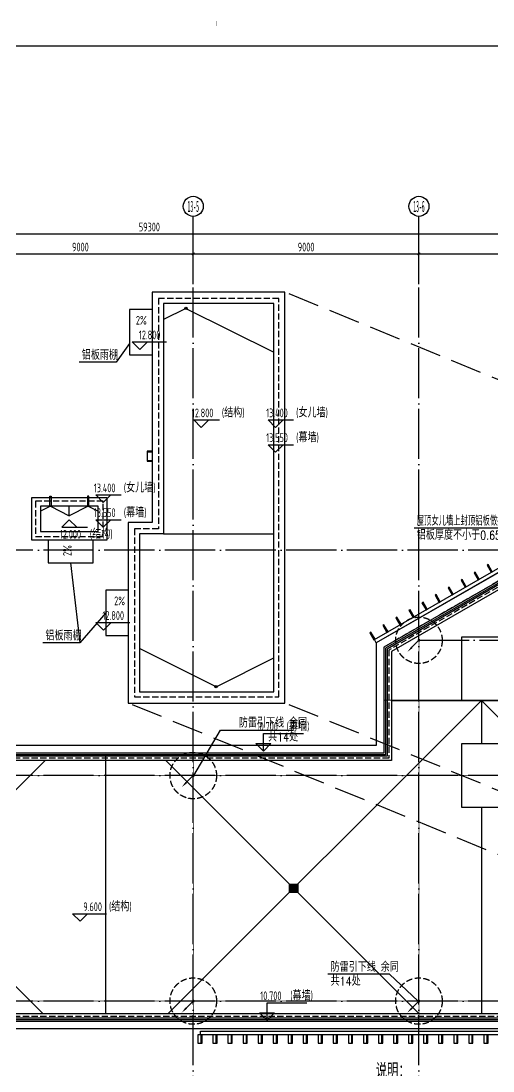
# Model space of a CAD drawing. Extents: x -228436 to 663611, y -207485 to 163917.
# Drawn here: x 486927 to 505747, y 122010 to 163917 of the extents above; entities that cross this region are included whole.
import ezdxf
from ezdxf.enums import TextEntityAlignment as Align

# ---------------------------------------------------------------- set-up
doc = ezdxf.new("R2010")
doc.units = 0
doc.header["$LTSCALE"] = 1000
for name, pattern in [('DASH', [0.35, 0.25, -0.1]), ('X-104 13#平面$0$109 3#平面$0$DASH', [0.35, 0.25, -0.1]), ('X-104 13#平面$0$DASH', [0.35, 0.25, -0.1]), ('X-104 13#平面$0$DOTE', [2.42, 2, -0.2, 0.02, -0.2])]:
    doc.linetypes.add(name, pattern=pattern)
doc.layers.get('0').update_dxf_attribs({"linetype": 'CONTINUOUS'})
doc.layers.get('Defpoints').update_dxf_attribs({"linetype": 'CONTINUOUS'})
for name, color, linetype in [('104 13#平面$0$6007--X-2#3#$0$STAIR', 5, 'CONTINUOUS'), ('13#楼幕墙$0$A-C_玻璃幕墙', 8, 'CONTINUOUS'), ('13#楼幕墙$0$D-铝板', 8, 'CONTINUOUS'), ('AXIS_TEXT', 7, 'CONTINUOUS'), ('LIGHTNING_DIM', 80, 'CONTINUOUS'), ('LWIRE', 80, 'CONTINUOUS'), ('TEL_LEAD', 3, 'CONTINUOUS'), ('TEL_TEXT', 7, 'CONTINUOUS'), ('WIRE-避雷', 130, 'CONTINUOUS'), ('X-104 13#平面$0$00-基础条件', 4, 'CONTINUOUS'), ('X-104 13#平面$0$01-标注_标高', 8, 'CONTINUOUS'), ('X-104 13#平面$0$01-标注_符号', 8, 'CONTINUOUS'), ('X-104 13#平面$0$01-标注_轴线坐标', 8, 'CONTINUOUS'), ('X-104 13#平面$0$02-TEXT_标注', 8, 'CONTINUOUS'), ('X-104 13#平面$0$02-TEXT_轴号', 7, 'CONTINUOUS'), ('X-104 13#平面$0$A-E_栏杆', 8, 'CONTINUOUS'), ('X-104 13#平面$0$A-O_分水线', 8, 'CONTINUOUS'), ('X-104 13#平面$0$A-O_屋面', 8, 'CONTINUOUS'), ('X-104 13#平面$0$A-SUR_保温', 8, 'CONTINUOUS'), ('X-104 13#平面$0$A-TECH_结构', 8, 'CONTINUOUS'), ('X-104 13#平面$0$A_AXIS-轴线', 8, 'X-104 13#平面$0$DOTE'), ('X-104 13#平面$0$X-104 13#平面$0$A-TECH_结构', 21, 'CONTINUOUS')]:
    doc.layers.add(name, color=color, linetype=linetype)
doc.layers.add('X-104 13#平面$0$04-不打印_辅助线', color=8, linetype='CONTINUOUS', plot=False)
doc.styles.add('_TEL_DIM', font='ROMANS2', dxfattribs={"width": 0.8, "height": 3.5, "bigfont": 'HZDF2'})
doc.styles.add('COMPLEX', font='COMPLEX')
doc.styles.get("Standard").update_dxf_attribs({"font": 'GBENOR', "bigfont": 'GBCBIG'})
doc.styles.add('X-104 13#平面$0$_TCH_AXIS', font='STXIHEI.TTF', dxfattribs={"width": 0.75})
doc.styles.add('X-104 13#平面$0$_TCH_DIM', font='ros1.shx', dxfattribs={"width": 0.8, "bigfont": 'jd.shx'})
doc.styles.add('X-104 13#平面$0$_TCH_DIM_T3', font='ros1.shx', dxfattribs={"width": 0.8, "bigfont": 'jd.shx'})
doc.dimstyles.new('X-104 13#平面$0$_TCH_ARCH&&100', dxfattribs={"dimtxt": 350, "dimasz": 100, "dimexe": 250, "dimexo": 300, "dimgap": 100, "dimtad": 1, "dimdec": 0, "dimzin": 0, "dimdsep": 46, "dimtxsty": 'X-104 13#平面$0$_TCH_DIM_T3', "dimblk": 'X-104 13#平面$0$_ArchTick', "dimcen": 0.09, "dimclrt": 7, "dimazin": 2, "dimtfac": 1, "dimtdec": 0, "dimtix": 1, "dimtmove": 2, "dimatfit": 3, "dimfxl": 0, "dimtolj": 1, "dimtzin": 0, "dimarcsym": 0})

# ---------------------------------------------------------------- blocks, each defined once
blk = doc.blocks.new('图框-A1')
for points, const_width in [([(0, 0), (841, 0), (841, 594), (0, 594)], 0.05), ([(766, 584), (25, 584), (25, 10), (766, 10)], 0.5)]:
    blk.add_lwpolyline(points, close=True, dxfattribs=dict(const_width=const_width))
at = {"const_width": 0.05}
blk.add_lwpolyline([(420.5, 594), (420.5, 592)], dxfattribs=at)
blk = doc.blocks.new('_AXISO')
blk.add_circle((0, 0), 0.5)
at = {"layer": 'AXIS_TEXT', "style": 'COMPLEX', "width": 1.041667}
blk.add_attdef('A', text='', height=0.56, dxfattribs=at).set_placement((-0.25, -0.28), (0.25, -0.28), align=Align.FIT)
blk = doc.blocks.new('X-104 13#平面$0$_ArchTick')
at = {"color": 0, "linetype": 'ByBlock', "const_width": 0.4}
blk.add_lwpolyline([(-0.5, -0.5), (0.5, 0.5)], dxfattribs=at)
blk = doc.blocks.new('*D807')
at = {"layer": 'Defpoints', "color": 0}
for p in [(58400, 30620), (-900, 28620), (58400, 28620)]:
    blk.add_point(p, dxfattribs=at)
at = {"layer": 'X-104 13#平面$0$01-标注_轴线坐标', "color": 0, "lineweight": -2}
for p, q in [((-900, 28920), (-900, 30870)), ((-900, 30620), (58400, 30620)), ((58400, 28920), (58400, 30870))]:
    blk.add_line(p, q, dxfattribs=at)
at = {"layer": 'X-104 13#平面$0$01-标注_轴线坐标', "color": 0, "lineweight": -2, "xscale": 100, "yscale": 100, "zscale": 100, "rotation": 180}
blk.add_blockref('X-104 13#平面$0$_ArchTick', (-900, 30620), dxfattribs=at)
at = {"layer": 'X-104 13#平面$0$01-标注_轴线坐标', "color": 0, "lineweight": -2, "xscale": 100, "yscale": 100, "zscale": 100}
blk.add_blockref('X-104 13#平面$0$_ArchTick', (58400, 30620), dxfattribs=at)
at = {"layer": 'X-104 13#平面$0$01-标注_轴线坐标', "color": 7, "insert": (28750, 30895), "char_height": 350, "attachment_point": 5, "style": 'X-104 13#平面$0$_TCH_DIM_T3'}
blk.add_mtext('\\A1;59300', dxfattribs=at)
blk = doc.blocks.new('*D812')
at = {"layer": 'Defpoints', "color": 0}
for p in [(30500, 29820), (21500, 28620), (30500, 28620)]:
    blk.add_point(p, dxfattribs=at)
at = {"layer": 'X-104 13#平面$0$01-标注_轴线坐标', "color": 0, "lineweight": -2}
for p, q in [((21500, 28920), (21500, 30070)), ((21500, 29820), (30500, 29820)), ((30500, 28920), (30500, 30070))]:
    blk.add_line(p, q, dxfattribs=at)
at = {"layer": 'X-104 13#平面$0$01-标注_轴线坐标', "color": 0, "lineweight": -2, "xscale": 100, "yscale": 100, "zscale": 100, "rotation": 180}
blk.add_blockref('X-104 13#平面$0$_ArchTick', (21500, 29820), dxfattribs=at)
at = {"layer": 'X-104 13#平面$0$01-标注_轴线坐标', "color": 0, "lineweight": -2, "xscale": 100, "yscale": 100, "zscale": 100}
blk.add_blockref('X-104 13#平面$0$_ArchTick', (30500, 29820), dxfattribs=at)
at = {"layer": 'X-104 13#平面$0$01-标注_轴线坐标', "color": 7, "insert": (26000, 30095), "char_height": 350, "attachment_point": 5, "style": 'X-104 13#平面$0$_TCH_DIM_T3'}
blk.add_mtext('\\A1;9000', dxfattribs=at)
blk = doc.blocks.new('*D813')
at = {"layer": 'Defpoints', "color": 0}
for p in [(39500, 29820), (30500, 28620), (39500, 28620)]:
    blk.add_point(p, dxfattribs=at)
at = {"layer": 'X-104 13#平面$0$01-标注_轴线坐标', "color": 0, "lineweight": -2}
for p, q in [((30500, 28920), (30500, 30070)), ((30500, 29820), (39500, 29820)), ((39500, 28920), (39500, 30070))]:
    blk.add_line(p, q, dxfattribs=at)
at = {"layer": 'X-104 13#平面$0$01-标注_轴线坐标', "color": 0, "lineweight": -2, "xscale": 100, "yscale": 100, "zscale": 100, "rotation": 180}
blk.add_blockref('X-104 13#平面$0$_ArchTick', (30500, 29820), dxfattribs=at)
at = {"layer": 'X-104 13#平面$0$01-标注_轴线坐标', "color": 0, "lineweight": -2, "xscale": 100, "yscale": 100, "zscale": 100}
blk.add_blockref('X-104 13#平面$0$_ArchTick', (39500, 29820), dxfattribs=at)
at = {"layer": 'X-104 13#平面$0$01-标注_轴线坐标', "color": 7, "insert": (35000, 30095), "char_height": 350, "attachment_point": 5, "style": 'X-104 13#平面$0$_TCH_DIM_T3'}
blk.add_mtext('\\A1;9000', dxfattribs=at)
blk = doc.blocks.new('*D814')
at = {"layer": 'Defpoints', "color": 0}
for p in [(48500, 29820), (39500, 28620), (48500, 28620)]:
    blk.add_point(p, dxfattribs=at)
at = {"layer": 'X-104 13#平面$0$01-标注_轴线坐标', "color": 0, "lineweight": -2}
for p, q in [((39500, 28920), (39500, 30070)), ((39500, 29820), (48500, 29820)), ((48500, 28920), (48500, 30070))]:
    blk.add_line(p, q, dxfattribs=at)
at = {"layer": 'X-104 13#平面$0$01-标注_轴线坐标', "color": 0, "lineweight": -2, "xscale": 100, "yscale": 100, "zscale": 100, "rotation": 180}
blk.add_blockref('X-104 13#平面$0$_ArchTick', (39500, 29820), dxfattribs=at)
at = {"layer": 'X-104 13#平面$0$01-标注_轴线坐标', "color": 0, "lineweight": -2, "xscale": 100, "yscale": 100, "zscale": 100}
blk.add_blockref('X-104 13#平面$0$_ArchTick', (48500, 29820), dxfattribs=at)
at = {"layer": 'X-104 13#平面$0$01-标注_轴线坐标', "color": 7, "insert": (44000, 30095), "char_height": 350, "attachment_point": 5, "style": 'X-104 13#平面$0$_TCH_DIM_T3'}
blk.add_mtext('\\A1;9000', dxfattribs=at)
blk = doc.blocks.new('13#楼幕墙$0$leileilei')
for p, q in [((120, 325), (0, 325)), ((0, 325), (0, 0)), ((0, 0), (120, 0)), ((120, 325), (120, 0)), ((170, 325), (120, 325)), ((120, 0), (170, 0)), ((170, 0), (170, 325))]:
    blk.add_line(p, q)
blk = doc.blocks.new('13#楼幕墙$0$ccdididi')
blk.add_lwpolyline([(50, 325), (0, 325), (0, 0), (50, 0)], close=True)
blk = doc.blocks.new('13#楼幕墙')
at = {"layer": '13#楼幕墙$0$A-C_玻璃幕墙'}
for p, q in [((53305, 148035), (37800, 139100)), ((37800, 139100), (37800, 135000)), ((37800, 135000), (12500, 135000)), ((22100, 123700), (58400, 123700))]:
    blk.add_line(p, q, dxfattribs=at)
at = {"layer": '13#楼幕墙$0$D-铝板'}
for points in [[(37725, 139230), (53321, 148217), (53305, 148035), (37800, 139100)], [(58790, 123450), (30785, 123450), (30785, 123600), (58640, 123600)]]:
    blk.add_lwpolyline(points, close=True, dxfattribs=at)
at = {"layer": '13#楼幕墙$0$D-铝板', "rotation": 29.95337307636523}
for p in [(42382, 141914), (41863, 141614), (40823, 141015), (41343, 141315), (40303, 140715), (39263, 140116), (39783, 140416), (38743, 139817), (38224, 139517), (37704, 139218)]:
    blk.add_blockref('13#楼幕墙$0$ccdididi', p, dxfattribs=at)
at = {"layer": '13#楼幕墙$0$D-铝板'}
for p in [(30685, 123125), (31285, 123125), (31885, 123125), (32485, 123125), (33085, 123125), (33685, 123125), (34285, 123125), (34885, 123125), (35485, 123125), (36085, 123125), (36685, 123125), (37285, 123125), (37885, 123125), (38485, 123125), (39085, 123125), (39685, 123125), (40285, 123125), (40885, 123125), (41485, 123125), (42085, 123125)]:
    blk.add_blockref('13#楼幕墙$0$leileilei', p, dxfattribs=at)
blk = doc.blocks.new('X-104 13#平面$0$ys')
for p, q in [((32900, 7500), (35700, 7500)), ((36500, 7500), (36500, 5765)), ((21500, 5311), (21500, -5000)), ((36500, 3240), (36500, -5000))]:
    blk.add_line(p, q)
for points in [[(24000, -5000), (36500, 7500)], [(38235, 5765), (36500, 7500)], [(7400, -6600), (19100, 5100)], [(19000, -5000), (8900, 5100)], [(34000, -5000), (23900, 5100)]]:
    blk.add_lwpolyline(points)
blk = doc.blocks.new('X-104 13#平面$0$jtkjuyriuy')
h = blk.add_hatch()
h.set_pattern_fill('ANSI31', color=8, scale=30, angle=45)
h.set_pattern_definition([(90, (0, 0), (-47.625, 1e-14), [])])
h.paths.add_polyline_path([(-138, 138), (138, 138), (138, -138), (-138, -138)])
for points in [[(-168, 168), (168, 168), (168, -168), (-168, -168)], [(-138, 138), (138, 138), (138, -138), (-138, -138)]]:
    blk.add_lwpolyline(points, close=True)
at = {"layer": 'X-104 13#平面$0$04-不打印_辅助线'}
for p, q in [((-168, 0), (168, 0)), ((0, 168), (0, -168))]:
    blk.add_line(p, q, dxfattribs=at)
blk = doc.blocks.new('X-104 13#平面$0$A$C45D52E12')
at = {"layer": 'X-104 13#平面$0$X-104 13#平面$0$A-TECH_结构'}
blk.add_lwpolyline([(58300, -18800), (58300, 820), (53473, 4870), (38300, -3873), (38300, -8100), (12610, -8100), (4602, -2800), (-400, -2800), (-400, -20400), (22000, -20400), (22000, -18800)], close=True, dxfattribs=at)
blk = doc.blocks.new('$TelecSys$00000080')
for p, q in [((-0.7, -0.7), (0, 0)), ((0.1, 0.1), (0.1, 0.1)), ((-0.1, -0.1), (-0.1, -0.1))]:
    blk.add_line(p, q)
at = {"const_width": 0.142}
blk.add_lwpolyline([(0.07, 0, 1), (-0.07, 0, 1)], format="xyb", close=True, dxfattribs=at)
blk.add_solid([(-0.63, -0.77), (-0.77, -0.63), (-1.15, -1.15)])
at = {"width": 0.8, "flags": 9}
blk.add_attdef('A', (0, 0), '', height=0.00002, rotation=180, dxfattribs=at)
blk = doc.blocks.new('X-104 13#平面$0$zzzzx')
at = {"layer": 'X-104 13#平面$0$01-标注_轴线坐标'}
for p, q in [((30500, 28620.3), (30500, 31320.3)), ((39500, 28620.3), (39500, 31320.3))]:
    blk.add_line(p, q, dxfattribs=at)
at = {"layer": 'X-104 13#平面$0$A_AXIS-轴线', "linetype": 'X-104 13#平面$0$DOTE'}
for p, q in [((30500, -7401), (30500, 28620.3)), ((39500, -7401), (39500, 28620.3)), ((60408.4, 18000), (-2925, 18000)), ((60408.4, 9000), (-2925, 9000)), ((60408.4, 0), (-2925, 0))]:
    blk.add_line(p, q, dxfattribs=at)
at = {"layer": 'X-104 13#平面$0$01-标注_轴线坐标'}
ref = blk.add_blockref('_AXISO', (30500, 31720.3), dxfattribs=dict(at, xscale=800, yscale=800, zscale=800))
ref.add_attrib('A', '13-5', dxfattribs={"layer": 'X-104 13#平面$0$02-TEXT_轴号', "height": 452.55, "style": 'X-104 13#平面$0$_TCH_AXIS', "width": 0.499498}).set_placement((30273.7, 31494), (30726.3, 31494), align=Align.FIT)
ref = blk.add_blockref('_AXISO', (39500, 31720.3), dxfattribs=dict(at, xscale=800, yscale=800, zscale=800))
ref.add_attrib('A', '13-6', dxfattribs={"layer": 'X-104 13#平面$0$02-TEXT_轴号', "height": 452.55, "style": 'X-104 13#平面$0$_TCH_AXIS', "width": 0.499498}).set_placement((39273.7, 31494), (39726.3, 31494), align=Align.FIT)
for p1, p2, distance, text, picture, middle in [((-900, 28620.3), (58400, 28620.3), 2000, '59300', '*D807', (28750, 30895.3)), ((21500, 28620.3), (30500, 28620.3), 1200, '9000', '*D812', (26000, 30095.3)), ((30500, 28620.3), (39500, 28620.3), 1200, '9000', '*D813', (35000, 30095.3)), ((39500, 28620.3), (48500, 28620.3), 1200, '9000', '*D814', (44000, 30095.3))]:
    dim = blk.add_aligned_dim(p1=p1, p2=p2, distance=distance, text=text, dimstyle='X-104 13#平面$0$_TCH_ARCH&&100', dxfattribs=at)
    dim.commit()
    dim.dimension.update_dxf_attribs({"geometry": picture, "text_midpoint": middle})
blk = doc.blocks.new('X-104 13#平面')
at = {"color": 8, "linetype": 'X-104 13#平面$0$109 3#平面$0$DASH'}
for points in [[(33908.2, 136947.4), (33908.2, 152847.4), (29108.2, 152847.4), (29108.2, 143647.4), (28158.6, 143647.4), (28158.6, 136947.4)], [(24208.2, 143347.4), (26908.2, 143347.4), (26908.2, 144747.4), (24208.2, 144747.4)]]:
    blk.add_lwpolyline(points, close=True, dxfattribs=at)
at = {"layer": 'X-104 13#平面$0$00-基础条件'}
for points in [[(41200, 139325), (41200, 136800), (45370, 136800), (45370, 139325), (41200, 139325)], [(41200, 135065), (41200, 132540), (45370, 132540), (45370, 135065), (41200, 135065)]]:
    blk.add_lwpolyline(points, dxfattribs=at)
at = {"layer": 'X-104 13#平面$0$01-标注_标高'}
for p, q in [((28370, 150809), (28070, 151109)), ((28070, 151109), (29426.6, 151109)), ((28370, 150809), (28670, 151109)), ((30819.6, 147696), (30519.6, 147996)), ((30519.6, 147996), (31540.8, 147996)), ((30819.6, 147696), (31119.6, 147996)), ((33781.8, 147696), (33481.8, 147996)), ((33481.8, 147996), (34503.1, 147996)), ((33781.8, 147696), (34081.8, 147996)), ((33781.8, 146707.8), (33481.8, 147007.8)), ((33481.8, 147007.8), (34503.1, 147007.8)), ((33781.8, 146707.8), (34081.8, 147007.8)), ((26909.7, 144701.2), (26609.7, 145001.2)), ((26609.7, 145001.2), (27630.9, 145001.2)), ((26909.7, 144701.2), (27209.7, 145001.2)), ((25557, 144014.1), (25257, 143714.1)), ((25557, 144014.1), (25857, 143714.1)), ((26909.7, 143713), (26609.7, 144013)), ((26609.7, 144013), (27630.9, 144013)), ((26909.7, 143713), (27209.7, 144013)), ((25257, 143714.1), (26278.3, 143714.1)), ((26920.5, 139609), (26620.5, 139909)), ((26620.5, 139909), (27977, 139909)), ((26920.5, 139609), (27220.5, 139909)), ((33299.5, 134780.1), (33299.5, 135480.1)), ((33299.5, 135480.1), (34890.8, 135480.1)), ((33299.5, 134780.1), (32999.5, 135080.1)), ((32999.5, 135080.1), (33599.5, 135080.1)), ((33299.5, 134780.1), (33599.5, 135080.1)), ((25983.8, 127985.9), (25683.8, 128285.9)), ((25683.8, 128285.9), (27040.3, 128285.9)), ((25983.8, 127985.9), (26283.8, 128285.9)), ((33441.7, 124032), (33441.7, 124732)), ((33441.7, 124732), (35032.9, 124732)), ((33441.7, 124032), (33141.7, 124332)), ((33141.7, 124332), (33741.7, 124332)), ((33441.7, 124032), (33741.7, 124332))]:
    blk.add_line(p, q, dxfattribs=at)
at = {"layer": 'X-104 13#平面$0$01-标注_符号'}
for p, q in [((27958.2, 151045.6), (27420.7, 150295.5)), ((27420.7, 150295.5), (25950.5, 150295.5)), ((25608.2, 142297.4), (25971.2, 139095.5)), ((27008.6, 140297.4), (25971.2, 139095.5)), ((25971.2, 139095.5), (24500.9, 139095.5))]:
    blk.add_line(p, q, dxfattribs=at)
for points in [[(28723.9, 151694.2, 0, 0, 0), (28409, 151694.2, 80, 0, 0), (28109, 151694.2, 0, 0, 0)], [(25755.2, 142981.3, 0, 0, 0), (25755.2, 142856.4, 80, 0, 0), (25755.2, 142556.4, 0, 0, 0)], [(27942.2, 140494.2, 0, 0, 0), (27459.5, 140494.2, 80, 0, 0), (27159.5, 140494.2, 0, 0, 0)]]:
    blk.add_lwpolyline(points, format="xyseb", dxfattribs=at)
at = {"layer": 'X-104 13#平面$0$02-TEXT_标注', "linetype": 'X-104 13#平面$0$DASH', "ltscale": 5}
for points in [[(58150, 143250), (34158.2, 153097.4)], [(51900.4, 126850), (27908.6, 136697.4)], [(58150, 126850), (34158.2, 136697.4)]]:
    blk.add_lwpolyline(points, dxfattribs=at)
at = {"layer": 'X-104 13#平面$0$A-E_栏杆'}
for p, q in [((53253.8, 147595), (38170, 138886.4)), ((53247.5, 147522.1), (38230, 138851.7)), ((38170, 138886.4), (38170, 134630)), ((38230, 138851.7), (38230, 134570)), ((38230, 134570), (12370.6, 134570)), ((38170, 134630), (12388.6, 134630)), ((21670, 124130), (57970, 124130)), ((21730, 124070), (58030, 124070))]:
    blk.add_line(p, q, dxfattribs=at)
at = {"layer": 'X-104 13#平面$0$A-O_分水线'}
for p, q in [((30208.2, 152447.4), (29308.2, 151997.4)), ((30208.2, 152447.4), (33708.2, 150697.4)), ((24808.2, 144547.4), (24408.2, 144347.4)), ((24808.2, 144547.4), (25558.2, 144172.4)), ((26308.2, 144547.4), (25558.2, 144172.4)), ((25558.2, 144172.4), (25558.2, 144547.4)), ((26308.2, 144547.4), (26708.2, 144347.4)), ((31408.2, 137347.4), (28358.6, 138872.1)), ((31408.2, 137347.4), (33708.2, 138497.4))]:
    blk.add_line(p, q, dxfattribs=at)
for points in [[(24833.2, 144947.4), (24833.2, 144547.4), (24783.2, 144547.4), (24783.2, 144947.4)], [(26283.2, 144947.4), (26283.2, 144547.4), (26333.2, 144547.4), (26333.2, 144947.4)]]:
    blk.add_lwpolyline(points, close=True, dxfattribs=at)
blk.add_lwpolyline([(29308.2, 143447.4), (33708.2, 143447.4)], dxfattribs=at)
for centre in [(30208.2, 152447.4), (31408.2, 137347.4)]:
    blk.add_circle(centre, 50, dxfattribs=at)
at = {"layer": 'X-104 13#平面$0$A-O_屋面'}
for points in [[(33708.2, 137147.4), (33708.2, 152647.4), (29308.2, 152647.4), (29308.2, 143447.4), (28358.6, 143447.4), (28358.6, 137147.4)], [(58400, 123700), (58400, 143760), (53305, 148035), (37800, 139100), (37800, 135000), (12500, 135000), (4492.6, 140300), (-900, 140300), (-900, 122100), (22100, 122100), (22100, 123700)], [(26708.2, 144547.4), (24408.2, 144547.4), (24408.2, 143547.4), (26708.2, 143547.4)]]:
    blk.add_lwpolyline(points, close=True, dxfattribs=at)
blk.add_lwpolyline([(57800, 143250), (57800, 143480.2), (53240.9, 147305.6), (38400, 138753.3), (38400, 134400), (12319.4, 134400), (4312, 139700), (-300, 139700), (-300, 122700), (21500, 122700), (21500, 124300), (57800, 124300), (57800, 126850)], dxfattribs=at)
at = {"layer": 'X-104 13#平面$0$A-SUR_保温'}
for points in [[(34158.2, 136697.4), (34158.2, 153097.4), (28858.2, 153097.4), (28858.2, 143897.4), (27908.6, 143897.4), (27908.6, 136697.4)], [(24058.2, 144897.4), (27058.2, 144897.4), (27058.2, 143197.4), (24058.2, 143197.4)], [(26508.2, 143197.4), (24708.2, 143197.4), (24708.2, 142297.4), (26508.2, 142297.4)]]:
    blk.add_lwpolyline(points, close=True, dxfattribs=at)
for points in [[(28858.2, 152397.4), (27958.2, 152397.4), (27958.2, 150597.4), (28858.2, 150597.4)], [(27908.6, 141197.4), (27008.6, 141197.4), (27008.6, 139397.4), (27908.6, 139397.4)]]:
    blk.add_lwpolyline(points, dxfattribs=at)
at = {"layer": 'X-104 13#平面$0$A-TECH_结构', "linetype": 'X-104 13#平面$0$DASH'}
blk.add_lwpolyline([(58100, 124000), (58100, 143620), (53261.3, 147680.2), (38100, 138926.8), (38100, 134700), (12409.7, 134700), (4402.3, 140000), (-600, 140000), (-600, 122400), (21800, 122400), (21800, 124000)], close=True, dxfattribs=at)
blk.add_lwpolyline([(57900, 143526.7), (53240, 147436.9), (38300, 138811.3), (38300, 134500), (12349.5, 134500), (4342.1, 139800), (-400, 139800), (-400, 122600), (21600, 122600), (21600, 124200), (57900, 124200), (57900, 143526.7)], dxfattribs=at)
at = {"layer": 'X-104 13#平面$0$A_AXIS-轴线', "linetype": 'X-104 13#平面$0$DOTE'}
blk.add_line((39500, 139200), (60408.4, 139200), dxfattribs=at)
at = {"xscale": 100, "yscale": 100, "zscale": 100}
blk.add_blockref('图框-A1', (-10634.5, 104514.8), dxfattribs=at)
for name, p in [('X-104 13#平面$0$zzzzx', (0, 124800)), ('X-104 13#平面$0$A$C45D52E12', (-200, 142800))]:
    blk.add_blockref(name, p)
at = {"layer": 'X-104 13#平面$0$A-O_分水线'}
for name, p in [('X-104 13#平面$0$ys', (5500, 129300)), ('X-104 13#平面$0$jtkjuyriuy', (34500, 129300))]:
    blk.add_blockref(name, p, dxfattribs=at)
at = {"layer": 'X-104 13#平面$0$A-TECH_结构'}
blk.add_blockref('13#楼幕墙', (0, 0), dxfattribs=at)
at = {"layer": 'X-104 13#平面$0$01-标注_标高', "color": 7, "style": 'X-104 13#平面$0$_TCH_DIM'}
for s, height, width, p in [('12.800', 350, 0.64, (28329.9, 151214)), ('12.800', 350, 0.64, (30444.2, 148101)), ('(结构)', 347.29, 0.8, (31640.8, 148101)), ('13.400', 350, 0.64, (33406.5, 148101)), ('(女儿墙)', 347.29, 0.8, (34603.1, 148101)), ('13.550', 350, 0.64, (33406.5, 147112.8)), ('(幕墙)', 347.29, 0.8, (34603.1, 147112.8)), ('13.400', 350, 0.64, (26534.3, 145106.2)), ('(女儿墙)', 347.29, 0.8, (27730.9, 145106.2)), ('13.550', 350, 0.64, (26534.3, 144118)), ('(幕墙)', 347.29, 0.8, (27730.9, 144118)), ('12.000', 350, 0.64, (25181.6, 143259.1)), ('(结构)', 347.29, 0.8, (26378.3, 143259.1)), ('12.800', 350, 0.64, (26880.4, 140014)), ('10.700', 350, 0.64, (33029.3, 135585.1)), ('(幕墙)', 347.29, 0.8, (34226, 135585.1)), ('9.600', 350, 0.64, (26114.3, 128390.9)), ('(结构)', 347.29, 0.8, (27140.3, 128390.9)), ('10.700', 350, 0.64, (33171.4, 124837)), ('(幕墙)', 347.29, 0.8, (34368.1, 124837))]:
    blk.add_text(s, height=height, dxfattribs=dict(at, width=width)).set_placement(p)
at = {"layer": 'X-104 13#平面$0$01-标注_符号', "color": 7, "style": 'X-104 13#平面$0$_TCH_DIM'}
for s, height, width, p in [('2%', 350, 0.64, (28213.8, 151799.2)), ('铝板雨棚', 347.29, 0.8, (26055.5, 150400.5)), ('2%', 350, 0.64, (27348.1, 140599.2)), ('铝板雨棚', 347.29, 0.8, (24605.9, 139200.5))]:
    blk.add_text(s, height=height, dxfattribs=dict(at, width=width)).set_placement(p)
at = {"layer": 'X-104 13#平面$0$01-标注_符号', "color": 7, "style": 'X-104 13#平面$0$_TCH_DIM', "width": 0.64}
blk.add_text('2%', height=350, rotation=90, dxfattribs=at).set_placement((25650.2, 142566.2))
blk = doc.blocks.new('104 13#平面')
at = {"layer": '104 13#平面$0$6007--X-2#3#$0$STAIR'}
blk.add_lwpolyline([(28858, 146747), (28658, 146747), (28658, 146347), (28858, 146347), (28858, 146367), (28678, 146367), (28678, 146727), (28858, 146727)], close=True, dxfattribs=at)
blk.add_blockref('X-104 13#平面', (0, 0))

msp = doc.modelspace()

# ---------------------------------------------------------------- linework, layer by layer
at = {"layer": 'LIGHTNING_DIM', "color": 80}
msp.add_line((507021.6, 143672.6), (502604.4, 143672.6), dxfattribs=at)
at = {"layer": 'LWIRE', "color": 80, "linetype": 'DASH'}
for centre in [(502795.2, 139200), (493795.2, 133800), (493795.2, 124800), (502795.2, 124800)]:
    msp.add_circle(centre, 926.9, dxfattribs=at)
at = {"layer": 'TEL_LEAD'}
for p, q in [((493823.7, 133800), (494876.7, 135619.4)), ((494876.7, 135619.4), (497780.8, 135619.4)), ((501627, 125871.2), (499167.8, 125871.2)), ((502766.7, 124801), (501627, 125871.2))]:
    msp.add_line(p, q, dxfattribs=at)
at = {"layer": 'TEL_LEAD', "const_width": 40}
for points in [[(493813.7, 133782.7, 1), (493833.7, 133817.3, 1)], [(502781.3, 124787.3, 1), (502752.1, 124814.7, 1)]]:
    msp.add_lwpolyline(points, format="xyb", close=True, dxfattribs=at)
at = {"layer": 'WIRE-避雷', "color": 130, "linetype": 'DASH', "const_width": 30}
msp.add_lwpolyline([(462695.2, 122400), (485095.2, 122400), (485095.2, 124000), (521395.2, 124000), (521395.2, 143620.1), (516568.1, 147670.3), (501395.2, 138926.6), (501395.2, 134700), (475704.9, 134700), (467697.5, 140000), (462695.2, 140000), (462695.2, 122400)], dxfattribs=at)
at = {"layer": 'WIRE-避雷', "color": 130, "const_width": 30}
for points in [[(502795.2, 139733.4), (502795.2, 124000)], [(516595.2, 136810), (501395.2, 136810)], [(493795.2, 124000), (493795.2, 134700)], [(462695.2, 133800), (511595.2, 133800)], [(462695.2, 124800), (521395.2, 124800)]]:
    msp.add_lwpolyline(points, dxfattribs=at)

# ---------------------------------------------------------------- block references
msp.add_blockref('104 13#平面', (463295.2, 0))
at = {"layer": 'LWIRE', "color": 80, "xscale": 400, "yscale": 400, "zscale": 400}
for p in [(502795.2, 139200), (493795.2, 133800), (493795.2, 124800), (502795.2, 124800)]:
    msp.add_blockref('$TelecSys$00000080', p, dxfattribs=at)

# ---------------------------------------------------------------- texts
at = {"layer": 'LIGHTNING_DIM', "color": 7, "style": '_TEL_DIM'}
for s, height, width, p in [('屋顶女儿墙上封顶铝板做接闪器 ', 350, 0.64, (502709.4, 143780.4)), ('铝板厚度不小于0.65mm 余同', 347.244, 0.8, (502709.4, 143217.6))]:
    msp.add_text(s, height=height, dxfattribs=dict(at, width=width)).set_placement(p)
at = {"layer": 'TEL_LEAD', "color": 7, "style": '_TEL_DIM', "width": 0.8}
for s, p in [('防雷引下线 余同', (495613.8, 135724.4)), ('共14处', (496778.9, 135164.4)), ('防雷引下线 余同', (499272.8, 125976.2)), ('共14处', (499272.8, 125416.2))]:
    msp.add_text(s, height=347.24, dxfattribs=at).set_placement(p)
at = {"layer": 'TEL_TEXT', "style": '_TEL_DIM', "width": 0.8}
msp.add_text('说明：', height=595.28, dxfattribs=at).set_placement((501072.6, 121723.4, 2600))

doc.saveas('drawing.dxf')
